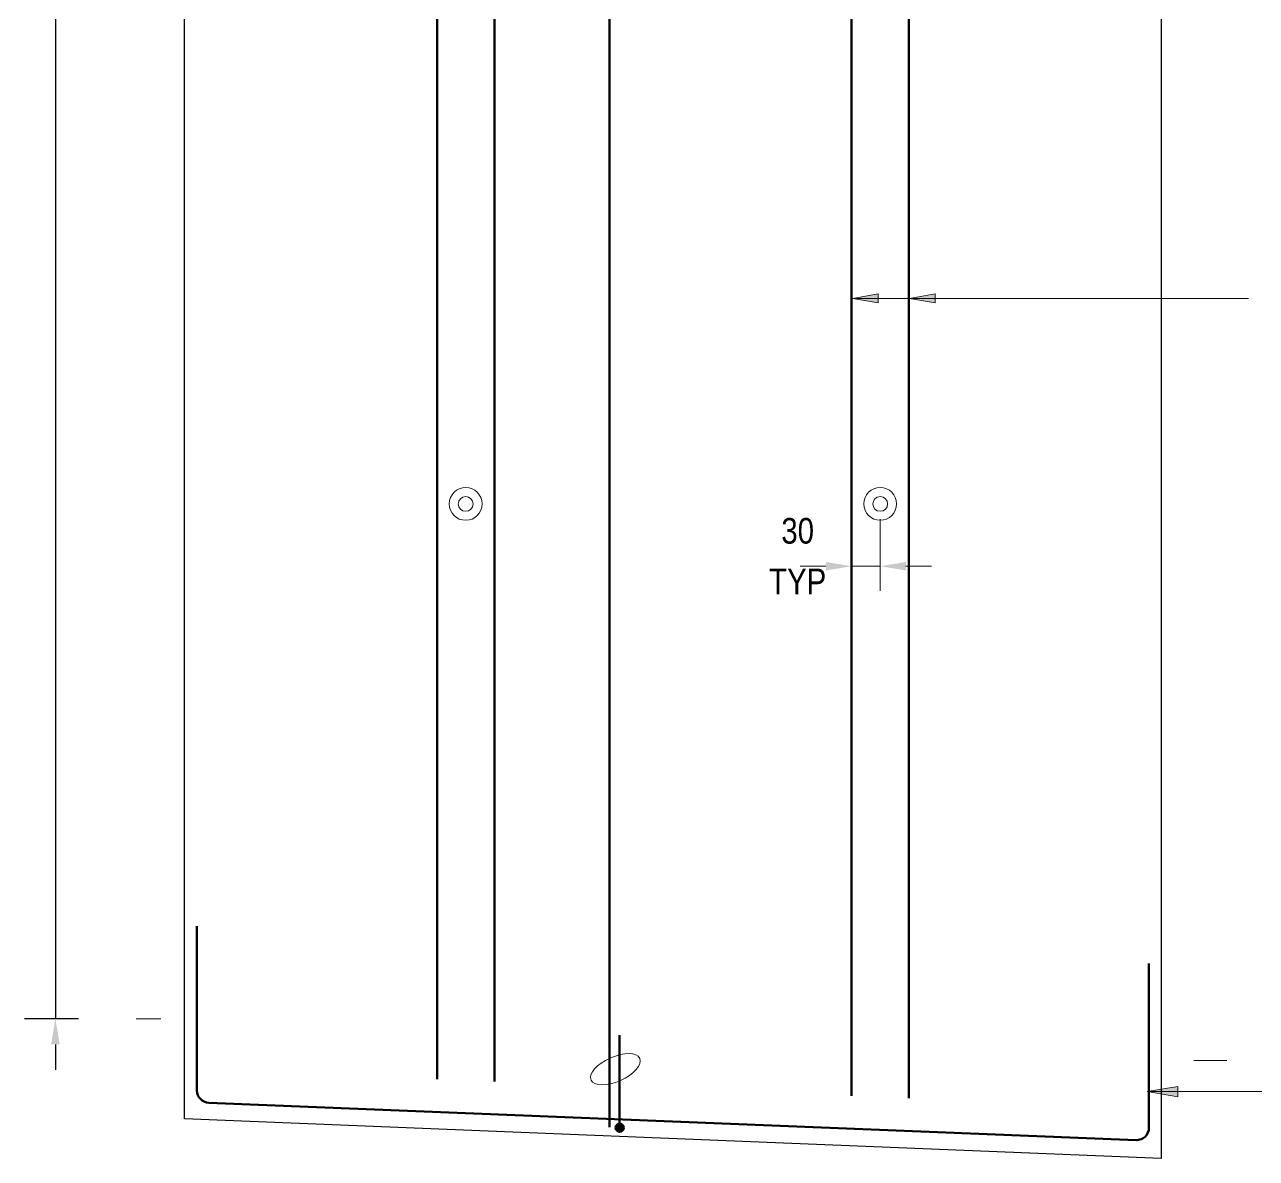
# Model space of a CAD drawing. Header units: metres. Extents: x 0.63 to 10.12, y 1.48 to 9.85.
# Drawn here: x 4.918 to 7.92, y 2.731 to 5.494 of the extents above; entities that cross this region are included whole.
import ezdxf

# ---------------------------------------------------------------- set-up
doc = ezdxf.new("R2010")
doc.units = ezdxf.units.M
doc.layers.get('Defpoints').update_dxf_attribs({"color": 41})
for name, color, linetype, lineweight in [('A-ANNO-DIMS', 7, 'Continuous', 9), ('A-DETL', 7, 'Continuous', 13), ('A-DETL-GENF', 7, 'Continuous', 9), ('G-ANNO-TEXT', 7, 'Continuous', 9)]:
    doc.layers.add(name, color=color, linetype=linetype, lineweight=lineweight)
doc.styles.add('Arial Narrow_1', font='ARIALN.TTF', dxfattribs={"height": 0.0625})
doc.dimstyles.new('Dimension_Standard_T__mm__2', dxfattribs={"dimscale": 0.3048, "dimtxt": 0.063964, "dimasz": 0.205052, "dimexe": 0.19685, "dimexo": 0.123031, "dimgap": 0.082021, "dimtad": 1, "dimdec": 0, "dimlfac": 1000, "dimzin": 0, "dimdsep": 46, "dimtxsty": 'Arial Narrow_1', "dimsah": 1, "dimcen": 0.09, "dimaunit": 1, "dimadec": 4, "dimazin": 0, "dimtfac": 1, "dimtdec": 4, "dimtix": 1, "dimtmove": 2, "dimatfit": 3, "dimfxl": 1, "dimtvp": 1, "dimtolj": 1, "dimtzin": 0, "dimlwd": 18, "dimlwe": 18, "dimarcsym": 2})
doc.dimstyles.new('Dimension_Standard_T_REO', dxfattribs={"dimscale": 0.3048, "dimtxt": 0.063964, "dimasz": 0.205052, "dimexe": 0.246063, "dimexo": 0.0625, "dimgap": 0.082021, "dimtad": 1, "dimdec": 0, "dimlfac": 1000, "dimzin": 0, "dimdsep": 46, "dimtxsty": 'Arial Narrow_1', "dimsah": 1, "dimcen": 0.09, "dimaunit": 1, "dimadec": 4, "dimazin": 0, "dimtfac": 1, "dimtdec": 4, "dimtix": 1, "dimtmove": 2, "dimatfit": 3, "dimfxl": 0.246063, "dimfxlon": 1, "dimtvp": 1, "dimtolj": 1, "dimtzin": 0, "dimlwd": 25, "dimlwe": 25, "dimarcsym": 2})

# ---------------------------------------------------------------- blocks, each defined once
blk = doc.blocks.new('Repeating Detail - N20-6253042-DRG-2873198 - TYPICAL PRECAST FASCIA PANEL DETAIL')
at = {"layer": 'A-DETL-GENF'}
blk.add_hatch(color=256, dxfattribs=at).paths.add_polyline_path([(0, 0.01), (-0.0026, 0.0097), (-0.005, 0.0087), (-0.0071, 0.0071), (-0.0087, 0.005), (-0.0097, 0.0026), (-0.01, 0), (-0.0097, -0.0026), (-0.0087, -0.005), (-0.0071, -0.0071), (-0.005, -0.0087), (-0.0026, -0.0097), (0, -0.01), (0.0026, -0.0097), (0.005, -0.0087), (0.0071, -0.0071), (0.0087, -0.005), (0.0097, -0.0026), (0.01, 0), (0.0097, 0.0026), (0.0087, 0.005), (0.0071, 0.0071), (0.005, 0.0087), (0.0026, 0.0097)])
at = {"layer": 'A-DETL-GENF', "lineweight": 50}
for start, end in [(360, 180), (180, 360)]:
    blk.add_arc((0, 0), 0.01, start, end, dxfattribs=at)
blk = doc.blocks.new('DIMBLOCK5-DRG-2873198 - TYPICAL PRECAST FASCIA PANEL DETAIL')
at = {"layer": 'A-ANNO-DIMS', "color": 0, "lineweight": 25, "transparency": 16777216}
for p, q in [((4.9931, 8.8285), (4.9931, 8.891)), ((5.0491, 8.766), (4.9181, 8.766)), ((4.9931, 8.766), (4.9931, 3.0714)), ((5.0491, 3.0714), (4.9181, 3.0714)), ((4.9931, 3.0089), (4.9931, 2.9464))]:
    blk.add_line(p, q, dxfattribs=at)
at = {"layer": 'A-ANNO-DIMS', "color": 0, "transparency": 16777216}
for points in [[(4.9827, 8.8285), (5.0035, 8.8285), (4.9931, 8.766)], [(4.9827, 3.0089), (5.0035, 3.0089), (4.9931, 3.0714)]]:
    blk.add_solid(points, dxfattribs=at)
at = {"layer": 'Defpoints', "color": 0, "transparency": 16777216}
for p in [(5.0681, 8.766), (4.9931, 3.0714), (5.0681, 3.0714)]:
    blk.add_point(p, dxfattribs=at)
at = {"layer": 'A-ANNO-DIMS', "color": 0, "lineweight": 25, "transparency": 16777216, "insert": (4.9353, 8.7027), "char_height": 0.0625, "width": 0.024367, "attachment_point": 1, "rotation": 90, "line_spacing_factor": 0.974696, "style": 'Arial Narrow_1'}
blk.add_mtext('\\A1;.', dxfattribs=at)
blk = doc.blocks.new('DIMBLOCK14-DRG-2873198 - TYPICAL PRECAST FASCIA PANEL DETAIL')
at = {"layer": 'A-ANNO-DIMS', "color": 0, "lineweight": 18, "transparency": 16777216}
for p, q in [((7.0031, 4.2885), (7.0031, 4.1141)), ((6.9332, 4.2376), (6.9332, 4.1141)), ((6.8707, 4.1741), (6.8082, 4.1741)), ((6.9332, 4.1741), (7.0031, 4.1741)), ((7.0656, 4.1741), (7.1281, 4.1741))]:
    blk.add_line(p, q, dxfattribs=at)
at = {"layer": 'A-ANNO-DIMS', "color": 0, "transparency": 16777216}
for points in [[(6.8707, 4.1845), (6.8707, 4.1637), (6.9332, 4.1741)], [(7.0656, 4.1845), (7.0656, 4.1637), (7.0031, 4.1741)]]:
    blk.add_solid(points, dxfattribs=at)
at = {"layer": 'Defpoints', "color": 0, "transparency": 16777216}
for p in [(7.0031, 4.326), (6.9332, 4.2751), (7.0031, 4.1741)]:
    blk.add_point(p, dxfattribs=at)
at = {"layer": 'A-ANNO-DIMS', "color": 0, "lineweight": 18, "transparency": 16777216, "insert": (6.802, 4.26), "char_height": 0.0625, "width": 0.166917, "attachment_point": 5, "line_spacing_factor": 0.974696, "style": 'Arial Narrow_1'}
blk.add_mtext('\\A1;30\u200e', dxfattribs=at)
at = {"layer": 'A-ANNO-DIMS', "color": 0, "lineweight": 18, "transparency": 16777216, "insert": (6.802, 4.1371), "char_height": 0.0625, "width": 0.166917, "attachment_point": 5, "style": 'Arial Narrow_1'}
blk.add_mtext('\\A1;TYP', dxfattribs=at)

msp = doc.modelspace()

# ---------------------------------------------------------------- hatches: boundary and pattern name
at = {"layer": 'G-ANNO-TEXT'}
for points in [[(6.936, 4.8268), (6.9985, 4.8158), (6.9985, 4.8378)], [(7.0742, 4.8268), (7.1367, 4.8158), (7.1367, 4.8378)], [(7.6533, 2.8938), (7.7283, 2.8812), (7.7283, 2.9063)]]:
    msp.add_hatch(color=256, dxfattribs=at).paths.add_polyline_path(points)

# ---------------------------------------------------------------- linework, layer by layer
at = {"layer": 'A-DETL', "lineweight": 25}
for p, q in [((7.6879, 9.1111), (7.6881, 2.731)), ((5.308, 2.827), (5.308, 9.0151)), ((7.6881, 2.731), (5.308, 2.827))]:
    msp.add_line(p, q, dxfattribs=at)
at = {"layer": 'A-DETL', "lineweight": 50}
for p, q in [((6.3431, 9.0415), (6.3431, 2.8069)), ((6.9332, 8.9881), (6.9332, 2.8835)), ((7.0729, 8.9938), (7.0729, 2.8778)), ((5.9231, 8.9474), (5.9231, 2.9242)), ((6.0628, 8.953), (6.0628, 2.9186)), ((5.338, 3.2966), (5.338, 2.8966)), ((7.6581, 2.8055), (7.6581, 3.2055)), ((6.3681, 2.8057), (6.3681, 3.0311)), ((5.3668, 2.8667), (7.6269, 2.7755))]:
    msp.add_line(p, q, dxfattribs=at)
at = {"layer": 'A-DETL', "color": 7, "lineweight": 9, "true_color": 0xffffff}
for p, q in [((5.2498, 3.0714), (5.1898, 3.0714)), ((7.7677, 2.9698), (7.8477, 2.9698))]:
    msp.add_line(p, q, dxfattribs=at)
at = {"layer": 'A-DETL', "color": 8, "true_color": 0x808080}
for centre, radius in [((5.993, 4.326), 0.04), ((7.0031, 4.326), 0.04), ((5.993, 4.326), 0.018), ((7.0031, 4.326), 0.018)]:
    msp.add_circle(centre, radius, dxfattribs=at)
at = {"layer": 'A-DETL', "lineweight": 50}
for centre, start, end in [((5.368, 2.8966), 180, 267.69), ((7.6281, 2.8055), 267.69, 0)]:
    msp.add_arc(centre, 0.03, start, end, dxfattribs=at)
at = {"layer": 'A-DETL', "lineweight": 9}
msp.add_ellipse((6.3578, 2.9482), major_axis=(0.0594, 0.0265), ratio=0.461538, dxfattribs=at)
at = {"layer": 'A-DETL-GENF'}
msp.add_line((6.3681, 2.8057), (6.3681, 2.8307), dxfattribs=at)
at = {"layer": 'G-ANNO-TEXT'}
for p, q in [((6.9985, 4.8378), (6.936, 4.8268)), ((6.9985, 4.8158), (6.9985, 4.8378)), ((7.1367, 4.8378), (7.0742, 4.8268)), ((7.1367, 4.8158), (7.1367, 4.8378)), ((6.936, 4.8268), (6.9985, 4.8158)), ((6.936, 4.8268), (7.901, 4.8268)), ((7.0742, 4.8268), (7.1367, 4.8158)), ((7.0742, 4.8268), (7.901, 4.8268)), ((7.7283, 2.9063), (7.6533, 2.8938)), ((7.6533, 2.8938), (7.7283, 2.8812)), ((7.6533, 2.8938), (8.1355, 2.8938)), ((7.7283, 2.8812), (7.7283, 2.9063))]:
    msp.add_line(p, q, dxfattribs=at)

# ---------------------------------------------------------------- block references
at = {"layer": 'A-DETL-GENF', "extrusion": (0, 0, -1)}
msp.add_blockref('Repeating Detail - N20-6253042-DRG-2873198 - TYPICAL PRECAST FASCIA PANEL DETAIL', (-6.3681, 2.8057), dxfattribs=at)

# ---------------------------------------------------------------- dimensions: what is measured, and where the dimension line sits
at = {"layer": 'A-ANNO-DIMS', "lineweight": 25}
dim = msp.add_linear_dim(base=(4.9931, 3.0714), p1=(5.0681, 8.766), p2=(5.0681, 3.0714), angle=90, text='.', dimstyle='Dimension_Standard_T_REO', override={"dimpost": '<>', "dimfxl": 5.694665}, dxfattribs=at)
dim.commit()
dim.dimension.update_dxf_attribs({"geometry": 'DIMBLOCK5-DRG-2873198 - TYPICAL PRECAST FASCIA PANEL DETAIL', "text_midpoint": (4.977, 8.7149), "dimtype": 160, "text_rotation": 90})
at = {"layer": 'A-ANNO-DIMS', "lineweight": 18}
dim = msp.add_linear_dim(base=(7.0031, 4.1741), p1=(6.9332, 4.2751), p2=(7.0031, 4.326), text='30\u200e\\XTYP', dimstyle='Dimension_Standard_T__mm__2', override={"dimpost": '<>', "dimfxl": 0.086417}, dxfattribs=at)
dim.commit()
dim.dimension.update_dxf_attribs({"geometry": 'DIMBLOCK14-DRG-2873198 - TYPICAL PRECAST FASCIA PANEL DETAIL', "text_midpoint": (6.802, 4.1934), "dimtype": 160})

doc.saveas('drawing.dxf')
